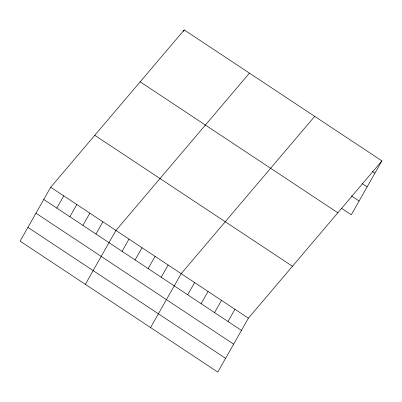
<?xml version="1.0" encoding="UTF-8"?>
<svg xmlns="http://www.w3.org/2000/svg" width="402" height="402" viewBox="0 0 402 402"><rect width="100%" height="100%" fill="white"/><g stroke="black" fill="none" stroke-linecap="round" stroke-linejoin="round"><path stroke-width="0.6" d="M50.712 187.231L20.1 241.125L217.783 372.076L248.396 318.188L381.9 160.875L184.216 29.924L50.712 187.231L248.396 318.188M56.818 208.1L63.762 195.874M69.863 216.743L76.807 204.517M183.312 31.517L184.216 29.924M82.912 225.386L89.852 213.16M95.957 234.029L102.902 221.803M85.335 284.34L115.947 230.446L249.451 73.139M122.052 251.315L128.997 239.089M135.097 259.958L142.042 247.732M148.147 268.601L155.092 256.375M161.192 277.244L168.136 265.018M150.569 327.555L181.181 273.661L314.691 116.354M187.684 294.792L194.628 282.566M201.126 303.696L208.07 291.475M214.567 312.6L221.512 300.379M228.009 321.505L234.954 309.284M381.9 160.875L351.288 214.768L341.464 208.261M372.373 171.388L374.955 173.101M361.976 183.428L367.147 186.85M351.343 195.88L359.097 201.015M140.162 81.837L337.846 212.789M94.771 135.318L292.45 266.275M43.768 199.457L241.451 330.409M35.959 213.206L233.642 344.162M27.909 227.371L225.592 358.328"/></g></svg>
